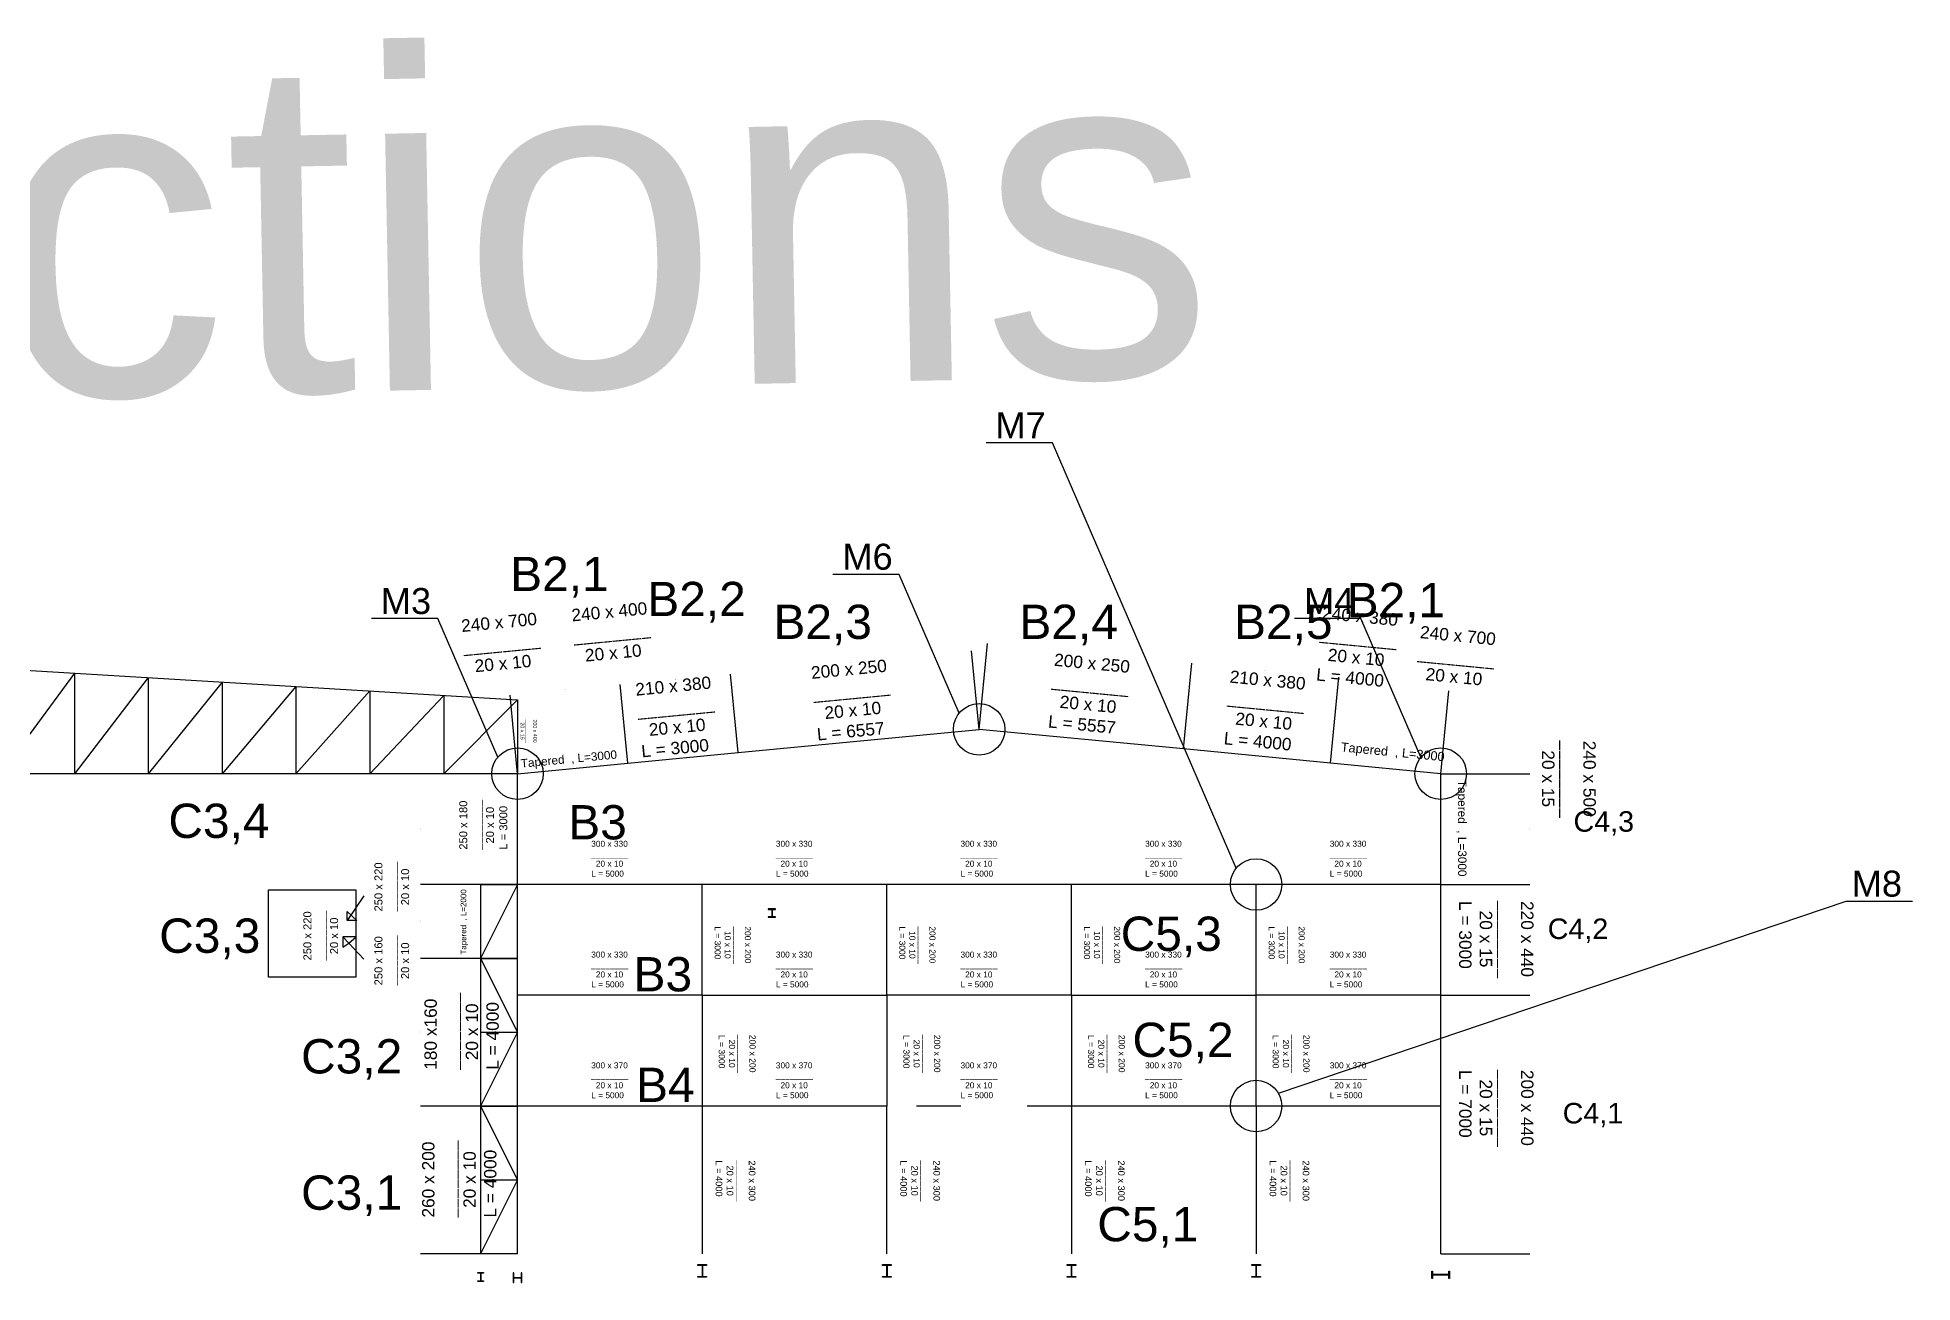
# Model space of a CAD drawing. Header units: inches. Extents: x -15 to 1885144, y -42615 to 866270.
# Drawn here: x 1410528 to 1461303, y 244522 to 278232 of the extents above; entities that cross this region are included whole.
import ezdxf

# ---------------------------------------------------------------- set-up
doc = ezdxf.new("R2010")
doc.units = ezdxf.units.IN
doc.header["$LTSCALE"] = 100
doc.header["$MEASUREMENT"] = 0
doc.linetypes.add('dash line', pattern=[30, 12, -18])
for name, color, linetype in [('bolt', 1, 'Continuous'), ('columns', 2, 'Continuous'), ('initial layout', 7, 'Continuous'), ('layout', 7, 'Continuous'), ('sections', 3, 'Continuous'), ('text', 3, 'Continuous')]:
    doc.layers.add(name, color=color, linetype=linetype)
doc.styles.get("Standard").update_dxf_attribs({"font": 'arial.ttf'})
doc.dimstyles.new('section', dxfattribs={"dimtxt": 1e-05, "dimasz": 15, "dimexe": 0.0625, "dimexo": 0.0625, "dimgap": 10, "dimtad": 0, "dimtoh": 1, "dimzin": 0, "dimdsep": 46, "dimtxsty": 'Standard', "dimblk": 'OBLIQUE', "dimcen": 0.09, "dimsd1": 1, "dimsd2": 1, "dimclrd": 256, "dimclre": 256, "dimclrt": 256, "dimadec": 0, "dimazin": 0, "dimtfac": 1, "dimtofl": 0, "dimtmove": 0, "dimatfit": 3, "dimfxl": 1, "dimtfillclr": 256, "dimtolj": 1, "dimtzin": 0, "dimlwe": -1, "dimarcsym": 0})

# ---------------------------------------------------------------- blocks, each defined once
blk = doc.blocks.new('*D341')
at = {"layer": 'Defpoints', "color": 0, "transparency": 16777216}
for p in [(1420903, 249299), (1423528, 249299), (1423528, 245299)]:
    blk.add_point(p, dxfattribs=at)
at = {"layer": 'sections', "transparency": 16777216}
for p, q in [((1423528, 249299), (1420903, 249299)), ((1423528, 245299), (1420903, 245299))]:
    blk.add_line(p, q, dxfattribs=at)
at = {"layer": 'sections', "transparency": 16777216, "insert": (1420903, 247299), "char_height": 0.00001, "attachment_point": 5, "rotation": 90}
blk.add_mtext('\\A1;4000.00', dxfattribs=at)
blk = doc.blocks.new('_Oblique')
at = {"color": 0, "linetype": 'ByBlock', "lineweight": -2}
blk.add_line((-0.5, -0.5), (0.5, 0.5), dxfattribs=at)
blk = doc.blocks.new('*D342')
at = {"layer": 'Defpoints', "color": 0, "transparency": 16777216}
for p in [(1426310, 260711), (1426514, 258585), (1423528, 258299)]:
    blk.add_point(p, dxfattribs=at)
at = {"layer": 'sections', "transparency": 16777216}
for p, q in [((1426514, 258585), (1426310, 260711)), ((1423528, 258299), (1423324, 260424))]:
    blk.add_line(p, q, dxfattribs=at)
at = {"layer": 'sections', "transparency": 16777216, "insert": (1424817, 260567), "char_height": 10, "attachment_point": 5, "rotation": 5.4836}
blk.add_mtext('\\A1;3000.00', dxfattribs=at)
blk = doc.blocks.new('*D343')
at = {"layer": 'Defpoints', "color": 0, "transparency": 16777216}
for p in [(1429296, 260997), (1426514, 258585), (1429500, 258872)]:
    blk.add_point(p, dxfattribs=at)
at = {"layer": 'sections', "transparency": 16777216}
for p, q in [((1429500, 258872), (1429296, 260997)), ((1426514, 258585), (1426310, 260711))]:
    blk.add_line(p, q, dxfattribs=at)
at = {"layer": 'sections', "transparency": 16777216, "insert": (1427803, 260854), "char_height": 10, "attachment_point": 5, "rotation": 5.4836}
blk.add_mtext('\\A1;3000.00', dxfattribs=at)
blk = doc.blocks.new('*D344')
at = {"layer": 'Defpoints', "color": 0, "transparency": 16777216}
for p in [(1435824, 261624), (1436028, 259499), (1429500, 258872)]:
    blk.add_point(p, dxfattribs=at)
at = {"layer": 'sections', "transparency": 16777216}
for p, q in [((1436028, 259499), (1435824, 261624)), ((1429500, 258872), (1429296, 260997))]:
    blk.add_line(p, q, dxfattribs=at)
at = {"layer": 'sections', "transparency": 16777216, "insert": (1432560, 261311), "char_height": 10, "attachment_point": 5, "rotation": 5.4836}
blk.add_mtext('\\A1;6557.47', dxfattribs=at)
blk = doc.blocks.new('*D345')
at = {"layer": 'Defpoints', "color": 0, "transparency": 16777216}
for p in [(1448743, 260538), (1445542, 258585), (1448528, 258299)]:
    blk.add_point(p, dxfattribs=at)
at = {"layer": 'sections', "transparency": 16777216}
for p, q in [((1445542, 258585), (1445757, 260825)), ((1448528, 258299), (1448743, 260538))]:
    blk.add_line(p, q, dxfattribs=at)
at = {"layer": 'sections', "transparency": 16777216, "insert": (1447250, 260681), "char_height": 10, "attachment_point": 5, "rotation": 354.5164}
blk.add_mtext('\\A1;3000.00', dxfattribs=at)
blk = doc.blocks.new('*D365')
at = {"layer": 'Defpoints', "color": 0, "transparency": 16777216}
for p in [(1441783, 261293), (1441560, 258968), (1445542, 258585)]:
    blk.add_point(p, dxfattribs=at)
at = {"layer": 'sections', "transparency": 16777216}
for p, q in [((1441560, 258968), (1441783, 261293)), ((1445542, 258585), (1445765, 260911))]:
    blk.add_line(p, q, dxfattribs=at)
at = {"layer": 'sections', "transparency": 16777216, "insert": (1443774, 261102), "char_height": 10, "attachment_point": 5, "rotation": 354.5164}
blk.add_mtext('\\A1;4000.00', dxfattribs=at)
blk = doc.blocks.new('*D366')
at = {"layer": 'Defpoints', "color": 0, "transparency": 16777216}
for p in [(1436251, 261824), (1436028, 259499), (1441560, 258968)]:
    blk.add_point(p, dxfattribs=at)
at = {"layer": 'sections', "transparency": 16777216}
for p, q in [((1436028, 259499), (1436251, 261824)), ((1441560, 258968), (1441783, 261293))]:
    blk.add_line(p, q, dxfattribs=at)
at = {"layer": 'sections', "transparency": 16777216, "insert": (1439017, 261558), "char_height": 10, "attachment_point": 5, "rotation": 354.5164}
blk.add_mtext('\\A1;5557.47', dxfattribs=at)
blk = doc.blocks.new('*D367')
at = {"layer": 'Defpoints', "color": 0, "transparency": 16777216}
for p in [(1448528, 255299), (1450938, 255299), (1448528, 252299)]:
    blk.add_point(p, dxfattribs=at)
at = {"layer": 'sections', "transparency": 16777216}
for p, q in [((1448528, 255299), (1450938, 255299)), ((1448528, 252299), (1450938, 252299))]:
    blk.add_line(p, q, dxfattribs=at)
at = {"layer": 'sections', "transparency": 16777216, "insert": (1450938, 253799), "char_height": 10, "attachment_point": 5, "rotation": 90}
blk.add_mtext('\\A1;3000.00', dxfattribs=at)
blk = doc.blocks.new('*D368')
at = {"layer": 'Defpoints', "color": 0, "transparency": 16777216}
for p in [(1448528, 258299), (1450938, 258299), (1448528, 255299)]:
    blk.add_point(p, dxfattribs=at)
at = {"layer": 'sections', "transparency": 16777216}
for p, q in [((1448528, 258299), (1450938, 258299)), ((1448528, 255299), (1450938, 255299))]:
    blk.add_line(p, q, dxfattribs=at)
at = {"layer": 'sections', "transparency": 16777216, "insert": (1450938, 256799), "char_height": 10, "attachment_point": 5, "rotation": 90}
blk.add_mtext('\\A1;3000.00', dxfattribs=at)
blk = doc.blocks.new('*D369')
at = {"layer": 'Defpoints', "color": 0, "transparency": 16777216}
for p in [(1420903, 253299), (1423528, 253299), (1423528, 249299)]:
    blk.add_point(p, dxfattribs=at)
at = {"layer": 'sections', "transparency": 16777216}
for p, q in [((1423528, 253299), (1420903, 253299)), ((1423528, 249299), (1420903, 249299))]:
    blk.add_line(p, q, dxfattribs=at)
at = {"layer": 'sections', "transparency": 16777216, "insert": (1420903, 251299), "char_height": 10, "attachment_point": 5, "rotation": 90}
blk.add_mtext('\\A1;4000.00', dxfattribs=at)
blk = doc.blocks.new('*D370')
at = {"layer": 'Defpoints', "color": 0, "transparency": 16777216}
for p in [(1420903, 255299), (1423528, 255299), (1423528, 253299)]:
    blk.add_point(p, dxfattribs=at)
at = {"layer": 'sections', "transparency": 16777216}
for p, q in [((1423528, 255299), (1420903, 255299)), ((1423528, 253299), (1420903, 253299))]:
    blk.add_line(p, q, dxfattribs=at)
at = {"layer": 'sections', "transparency": 16777216, "insert": (1420903, 254299), "char_height": 10, "attachment_point": 5, "rotation": 90}
blk.add_mtext('\\A1;2000.00', dxfattribs=at)
blk = doc.blocks.new('*D371')
at = {"layer": 'Defpoints', "color": 0, "transparency": 16777216}
for p in [(1420903, 258299), (1423528, 258299), (1423528, 255299)]:
    blk.add_point(p, dxfattribs=at)
at = {"layer": 'sections', "transparency": 16777216}
for p, q in [((1423528, 258299), (1420903, 258299)), ((1423528, 255299), (1420903, 255299))]:
    blk.add_line(p, q, dxfattribs=at)
at = {"layer": 'sections', "transparency": 16777216, "insert": (1420903, 256799), "char_height": 10, "attachment_point": 5, "rotation": 90}
blk.add_mtext('\\A1;3000.00', dxfattribs=at)
blk = doc.blocks.new('*D373')
at = {"layer": 'Defpoints', "color": 0, "transparency": 16777216}
for p in [(1448528, 252299), (1450938, 252299), (1448528, 245299)]:
    blk.add_point(p, dxfattribs=at)
at = {"layer": 'sections', "transparency": 16777216}
for p, q in [((1448528, 252299), (1450938, 252299)), ((1448528, 245299), (1450938, 245299))]:
    blk.add_line(p, q, dxfattribs=at)
at = {"layer": 'sections', "transparency": 16777216, "insert": (1450938, 248799), "char_height": 10, "attachment_point": 5, "rotation": 90}
blk.add_mtext('\\A1;7000.00', dxfattribs=at)

msp = doc.modelspace()

# ---------------------------------------------------------------- linework, layer by layer
at = {"layer": 'bolt'}
for p, q in [((1438010.29, 267256.593), (1436213.907, 267256.593)), ((1442989.245, 255741.468), (1438010.29, 267256.593)), ((1433865.839, 263696.015), (1432069.455, 263696.015)), ((1435489.245, 259941.468), (1433865.839, 263696.015)), ((1421365.839, 262496.015), (1419569.455, 262496.015)), ((1422989.245, 258741.468), (1421365.839, 262496.015)), ((1446365.839, 262496.015), (1444569.455, 262496.015)), ((1447989.245, 258741.468), (1446365.839, 262496.015)), ((1444133.186, 249644.591), (1459506.765, 254843.704)), ((1459506.765, 254843.704), (1461303.148, 254843.704))]:
    msp.add_line(p, q, dxfattribs=at)
for centre in [(1436027.818, 259498.666), (1423527.818, 258298.666), (1448527.818, 258298.666), (1443527.818, 255298.666), (1443527.818, 249298.666)]:
    msp.add_circle(centre, 697.234, dxfattribs=at)
at = {"layer": 'columns', "ltscale": 0.01}
for p, q in [((1430517.229, 254635.51), (1430317.229, 254635.51)), ((1430317.229, 254635.51), (1430317.229, 254625.51)), ((1430317.229, 254625.51), (1430517.229, 254625.51)), ((1430517.229, 254425.51), (1430317.229, 254425.51)), ((1430317.229, 254425.51), (1430317.229, 254415.51)), ((1430317.229, 254415.51), (1430517.229, 254415.51)), ((1430412.229, 254625.51), (1430412.229, 254425.51)), ((1430412.229, 254525.51), (1430422.229, 254525.51)), ((1430422.229, 254625.51), (1430422.229, 254425.51)), ((1430517.229, 254625.51), (1430517.229, 254635.51)), ((1430517.229, 254415.51), (1430517.229, 254425.51))]:
    msp.add_line(p, q, dxfattribs=at)
at = {"layer": 'initial layout'}
for p, q in [((1403527.818, 261498.666), (1423527.818, 260298.666)), ((1411527.818, 261018.666), (1409527.818, 258298.666)), ((1411527.818, 261018.666), (1411527.818, 258298.666)), ((1413527.818, 260898.666), (1411527.818, 258298.666)), ((1413527.818, 260898.666), (1413527.818, 258298.666)), ((1415527.818, 260778.666), (1413527.818, 258298.666)), ((1415527.818, 260778.666), (1415527.818, 258298.666)), ((1417527.818, 260658.666), (1415527.818, 258298.666)), ((1417527.818, 260658.666), (1417527.818, 258298.666)), ((1419527.818, 260538.666), (1417527.818, 258298.666)), ((1419527.818, 260538.666), (1419527.818, 258298.666)), ((1421527.818, 260418.666), (1419527.818, 258298.666)), ((1421527.818, 260418.666), (1421527.818, 258298.666)), ((1423527.818, 260298.666), (1421527.818, 258298.666)), ((1423527.818, 260298.666), (1423527.818, 258298.666)), ((1429500.36, 258872.03), (1436027.818, 259498.666)), ((1441559.853, 258967.59), (1436027.818, 259498.666)), ((1445541.547, 258585.348), (1441559.853, 258967.59)), ((1423527.818, 258298.666), (1426514.089, 258585.348)), ((1426514.089, 258585.348), (1429500.36, 258872.03)), ((1448527.818, 258298.666), (1445541.547, 258585.348)), ((1423527.818, 258298.666), (1383527.818, 258298.666)), ((1423527.818, 255298.666), (1423527.818, 258298.666)), ((1448527.818, 255298.666), (1448527.818, 258298.666)), ((1422527.818, 255298.666), (1423527.818, 255298.666)), ((1423527.818, 255298.666), (1422527.818, 253298.666)), ((1422527.818, 255298.666), (1422527.818, 245298.666)), ((1422527.818, 255298.666), (1422527.818, 245298.666)), ((1423527.818, 253298.666), (1423527.818, 255298.666)), ((1428527.818, 255298.666), (1423527.818, 255298.666)), ((1428527.818, 252298.666), (1428527.818, 255298.666)), ((1433527.818, 255298.666), (1428527.818, 255298.666)), ((1433527.818, 252298.666), (1433527.818, 255298.666)), ((1438527.818, 255298.666), (1433527.818, 255298.666)), ((1438527.818, 252298.666), (1438527.818, 255298.666)), ((1443527.818, 255298.666), (1438527.818, 255298.666)), ((1443527.818, 252298.666), (1443527.818, 255298.666)), ((1448527.818, 255298.666), (1443527.818, 255298.666)), ((1448527.818, 252298.666), (1448527.818, 255298.666)), ((1422527.818, 253298.666), (1423527.818, 253298.666)), ((1422527.818, 253298.666), (1423527.818, 251298.666)), ((1423527.818, 249298.666), (1423527.818, 253298.666)), ((1428527.818, 252298.666), (1423527.818, 252298.666)), ((1428527.818, 252298.666), (1428527.818, 249298.666)), ((1428527.818, 252298.666), (1428527.818, 249298.666)), ((1428527.818, 252298.666), (1433527.818, 252298.666)), ((1438527.818, 252298.666), (1433527.818, 252298.666)), ((1433527.818, 252298.666), (1433527.818, 249298.666)), ((1433527.818, 252298.666), (1433527.818, 249298.666)), ((1438527.818, 252298.666), (1438527.818, 249298.666)), ((1438527.818, 252298.666), (1438527.818, 249298.666)), ((1438527.818, 252298.666), (1443527.818, 252298.666)), ((1448527.818, 252298.666), (1443527.818, 252298.666)), ((1443527.818, 249298.666), (1443527.818, 252298.666)), ((1448527.818, 245298.666), (1448527.818, 252298.666)), ((1422527.818, 251298.666), (1423527.818, 251298.666)), ((1423527.818, 251298.666), (1422527.818, 249298.666)), ((1422527.818, 249298.666), (1421527.818, 249298.666)), ((1422527.818, 249298.666), (1423527.818, 249298.666)), ((1422527.818, 249298.666), (1423527.818, 247298.666)), ((1428527.818, 249298.666), (1423527.818, 249298.666)), ((1423527.818, 245298.666), (1423527.818, 249298.666)), ((1428527.818, 249298.666), (1428527.818, 245298.666)), ((1433527.818, 249298.666), (1428527.818, 249298.666)), ((1433527.818, 245298.666), (1433527.818, 249298.666)), ((1438527.818, 249298.666), (1438527.818, 245298.666)), ((1443527.818, 249298.666), (1438527.818, 249298.666)), ((1448527.818, 249298.666), (1443527.818, 249298.666)), ((1443527.818, 249298.666), (1443527.818, 245298.666)), ((1422527.818, 247298.666), (1423527.818, 247298.666)), ((1423527.818, 247298.666), (1422527.818, 245298.666)), ((1422522.818, 244771.073), (1422522.818, 244571.073)), ((1422532.818, 244771.073), (1422532.818, 244571.073)), ((1428522.818, 244986.265), (1428522.818, 244686.265)), ((1428532.818, 244986.265), (1428532.818, 244686.265)), ((1433522.818, 244986.265), (1433522.818, 244686.265)), ((1433532.818, 244986.265), (1433532.818, 244686.265)), ((1438522.818, 244986.265), (1438522.818, 244686.265)), ((1438532.818, 244986.265), (1438532.818, 244686.265)), ((1443522.818, 244986.265), (1443522.818, 244686.265)), ((1443532.818, 244986.265), (1443532.818, 244686.265)), ((1423427.818, 244657.066), (1423627.818, 244657.066)), ((1423427.818, 244647.066), (1423627.818, 244647.066)), ((1448747.818, 244735.019), (1448307.818, 244735.019)), ((1448747.818, 244720.019), (1448307.818, 244720.019))]:
    msp.add_line(p, q, dxfattribs=at)
at = {"layer": 'initial layout', "linetype": 'dash line'}
msp.add_line((1438527.818, 249298.666), (1433527.818, 249298.666), dxfattribs=at)
at = {"layer": 'initial layout', "linetype": 'ByBlock'}
for p, q in [((1422452.818, 244791.073), (1422602.818, 244791.073)), ((1422452.818, 244771.073), (1422452.818, 244791.073)), ((1422602.818, 244771.073), (1422452.818, 244771.073)), ((1422602.818, 244791.073), (1422602.818, 244771.073)), ((1423407.818, 244782.066), (1423407.818, 244522.066)), ((1423427.818, 244782.066), (1423407.818, 244782.066)), ((1423427.818, 244522.066), (1423427.818, 244782.066)), ((1423627.818, 244782.066), (1423627.818, 244522.066)), ((1423647.818, 244782.066), (1423627.818, 244782.066)), ((1423647.818, 244522.066), (1423647.818, 244782.066)), ((1428407.818, 245006.265), (1428647.818, 245006.265)), ((1428407.818, 244986.265), (1428407.818, 245006.265)), ((1428647.818, 244986.265), (1428407.818, 244986.265)), ((1428647.818, 245006.265), (1428647.818, 244986.265)), ((1433407.818, 245006.265), (1433647.818, 245006.265)), ((1433407.818, 244986.265), (1433407.818, 245006.265)), ((1433647.818, 244986.265), (1433407.818, 244986.265)), ((1433647.818, 245006.265), (1433647.818, 244986.265)), ((1438407.818, 245006.265), (1438647.818, 245006.265)), ((1438407.818, 244986.265), (1438407.818, 245006.265)), ((1438647.818, 244986.265), (1438407.818, 244986.265)), ((1438647.818, 245006.265), (1438647.818, 244986.265)), ((1443407.818, 245006.265), (1443647.818, 245006.265)), ((1443407.818, 244986.265), (1443407.818, 245006.265)), ((1443647.818, 244986.265), (1443407.818, 244986.265)), ((1443647.818, 245006.265), (1443647.818, 244986.265)), ((1448287.818, 244627.519), (1448287.818, 244827.519)), ((1448287.818, 244827.519), (1448307.818, 244827.519)), ((1448307.818, 244827.519), (1448307.818, 244627.519)), ((1448747.818, 244627.519), (1448747.818, 244827.519)), ((1448747.818, 244827.519), (1448767.818, 244827.519)), ((1448767.818, 244827.519), (1448767.818, 244627.519)), ((1422452.818, 244571.073), (1422602.818, 244571.073)), ((1422452.818, 244551.073), (1422452.818, 244571.073)), ((1422602.818, 244551.073), (1422452.818, 244551.073)), ((1422602.818, 244571.073), (1422602.818, 244551.073)), ((1423407.818, 244522.066), (1423427.818, 244522.066)), ((1423627.818, 244522.066), (1423647.818, 244522.066)), ((1428407.818, 244686.265), (1428647.818, 244686.265)), ((1428407.818, 244666.265), (1428407.818, 244686.265)), ((1428647.818, 244666.265), (1428407.818, 244666.265)), ((1428647.818, 244686.265), (1428647.818, 244666.265)), ((1433407.818, 244686.265), (1433647.818, 244686.265)), ((1433407.818, 244666.265), (1433407.818, 244686.265)), ((1433647.818, 244666.265), (1433407.818, 244666.265)), ((1433647.818, 244686.265), (1433647.818, 244666.265)), ((1438407.818, 244686.265), (1438647.818, 244686.265)), ((1438407.818, 244666.265), (1438407.818, 244686.265)), ((1438647.818, 244666.265), (1438407.818, 244666.265)), ((1438647.818, 244686.265), (1438647.818, 244666.265)), ((1443407.818, 244686.265), (1443647.818, 244686.265)), ((1443407.818, 244666.265), (1443407.818, 244686.265)), ((1443647.818, 244666.265), (1443407.818, 244666.265)), ((1443647.818, 244686.265), (1443647.818, 244666.265)), ((1448307.818, 244627.519), (1448287.818, 244627.519)), ((1448767.818, 244627.519), (1448747.818, 244627.519))]:
    msp.add_line(p, q, dxfattribs=at)
at = {"layer": 'layout', "linetype": 'dash line', "ltscale": 10}
for p, q in [((1419367.004, 254987.944), (1418915.775, 254325.403)), ((1418915.775, 254325.403), (1418915.775, 254564.654)), ((1418915.775, 254564.654), (1419173.62, 254325.403)), ((1419155.203, 253883.711), (1418798.021, 253883.711)), ((1418798.021, 253883.711), (1418798.021, 253598.449)), ((1418961.819, 253708.874), (1418798.021, 253883.711)), ((1419173.62, 254325.403), (1418915.775, 254325.403)), ((1418961.819, 253708.874), (1419155.203, 253883.711)), ((1418798.021, 253598.449), (1418961.819, 253708.874)), ((1419367.004, 253276.382), (1418961.819, 253708.874))]:
    msp.add_line(p, q, dxfattribs=at)
msp.add_lwpolyline([(1416785.432, 255151.503), (1419151.404, 255151.503), (1419151.404, 252787.284), (1416785.432, 252787.284)], close=True, dxfattribs=at)

# ---------------------------------------------------------------- texts
at = {"layer": 'bolt'}
for s, p in [('M7', (1436467.97, 267383.173)), ('M6', (1432323.519, 263822.595)), ('M3', (1419823.519, 262622.595)), ('M4', (1444823.519, 262622.595)), ('M8', (1459657.018, 254970.284))]:
    msp.add_text(s, height=702.7444, dxfattribs=at).set_placement(p)
at = {"layer": 'sections'}
for s, height, rotation, p in [('Tapered  , L=3000', 246.10008, 354.5164096, (1445812.985, 258903.197)), ('Tapered  , L=3000', 228.35228, 5.4835904, (1423626.05, 258459.871)), ('Tapered  , L=3000', 228.35228, 270, (1448996.303, 258131.619)), ('Tapered  , L=2000', 154.26103, 90, (1422139.789, 253401.36))]:
    msp.add_text(s, height=height, rotation=rotation, dxfattribs=at).set_placement(p)
at = {"layer": 'sections', "attachment_point": 1}
for s, width, gutter_width, insert, char_height, rotation in [('240 x 700\\P________\\P  20 x 10', 2043.53838, 1676.963, (1421985.985, 262466.834), 335.3927, 5.4835904), ('240 x 400\\P________\\P  20 x 10', 2043.53838, 1676.963, (1424972.25, 262753.578), 335.3927, 5.4835904), ('240 x 380\\P________\\P  20 x 10\\PL = 4000', 2043.53838, 1676.963, (1445336.598, 262826.962), 335.3927, 354.5164096), ('240 x 700\\P________\\P  20 x 10', 2043.53838, 1676.963, (1447986.099, 262304.974), 335.3927, 354.5164096), ('200 x 250\\P________\\P  20 x 10\\PL = 5557', 2043.53838, 1676.963, (1438076.45, 261556.029), 335.3927, 354.5164096), ('200 x 250\\P________\\P  20 x 10\\PL = 6557', 2043.53838, 1676.963, (1431460.054, 261198.515), 335.3927, 5.4835904), ('210 x 380\\P________\\P  20 x 10\\PL = 4000', 2043.53838, 1676.963, (1442833.315, 261099.37), 335.3927, 354.5164096), ('210 x 380\\P________\\P  20 x 10\\PL = 3000', 2043.53838, 1676.963, (1426703.19, 260741.856), 335.3927, 5.4835904), ('200 x 400\\P________\\P  20 x 15', 623.06837, 511.301, (1424052.887, 259765.844), 102.2602, 270), ('240 x 500\\P________\\P  20 x 15', 2043.53838, 1676.963, (1452725.523, 259191.577), 335.3927, 270), ('250 x 180\\P________\\P  20 x 10\\PL = 3000', 1320.51882, 1083.641, (1421949.01, 256240.569), 216.7282, 90), ('250 x 220\\P________\\P  20 x 10', 1320.51882, 1083.641, (1419652.539, 254567.201), 216.7282, 90), ('250 x 220\\P________\\P  20 x 10', 1320.51882, 1083.641, (1417727.908, 253242.121), 216.7282, 90), ('220 x 440\\P________\\P  20 x 15\\PL = 3000', 2043.53838, 1676.963, (1451038.889, 254851.761), 335.3927, 270), ('250 x 160\\P________\\P  20 x 10', 1320.51882, 1083.641, (1419652.539, 252567.201), 216.7282, 90), ('200 x 200\\P________\\P  10 x 10\\PL = 3000', 993.66214, 815.417, (1429845.661, 254164.19), 163.0833, 270), ('200 x 200\\P________\\P  10 x 10\\PL = 3000', 993.66214, 815.417, (1434845.661, 254164.19), 163.0833, 270), ('200 x 200\\P________\\P  10 x 10\\PL = 3000', 993.66214, 815.417, (1439845.661, 254164.19), 163.0833, 270), ('200 x 200\\P________\\P  10 x 10\\PL = 3000', 993.66214, 815.417, (1444845.661, 254164.19), 163.0833, 270), ('180 x160\\P________\\P  20 x 10\\PL = 4000', 2043.53838, 1676.963, (1421005.395, 250280.254), 335.3927, 90), ('200 x 200\\P________\\P  20 x 10\\PL = 3000', 1013.75745, 831.907, (1429974.084, 251227.713), 166.3814, 270), ('200 x 200\\P________\\P  20 x 10\\PL = 3000', 1013.75745, 831.907, (1434974.084, 251227.713), 166.3814, 270), ('200 x 200\\P________\\P  20 x 10\\PL = 3000', 1013.75745, 831.907, (1439974.084, 251227.713), 166.3814, 270), ('200 x 200\\P________\\P  20 x 10\\PL = 3000', 1013.75745, 831.907, (1444974.084, 251227.713), 166.3814, 270), ('200 x 440\\P________\\P  20 x 15\\PL = 7000', 2043.53838, 1676.963, (1451038.889, 250279.093), 335.3927, 270), ('260 x 200\\P________\\P  20 x 10\\PL = 4000', 2043.53838, 1676.963, (1420941.903, 246280.254), 335.3927, 90), ('240 x 300\\P________\\P  20 x 10\\PL = 4000', 1091.7391, 895.9, (1429968.858, 247828.152), 179.18, 270), ('240 x 300\\P________\\P  20 x 10\\PL = 4000', 1091.7391, 895.9, (1434968.858, 247828.152), 179.18, 270), ('240 x 300\\P________\\P  20 x 10\\PL = 4000', 1091.7391, 895.9, (1439968.858, 247828.152), 179.18, 270), ('240 x 300\\P________\\P  20 x 10\\PL = 4000', 1091.7391, 895.9, (1444968.858, 247828.152), 179.18, 270)]:
    msp.add_mtext_dynamic_manual_height_columns(s, width=width, gutter_width=gutter_width, heights=[0], dxfattribs=dict(at, insert=insert, char_height=char_height, rotation=rotation))
at = {"layer": 'sections', "char_height": 161.6327, "attachment_point": 1}
for s, insert in [('300 x 330\\P________\\P  20 x 10\\PL = 5000', (1425522.595, 256481.879)), ('300 x 330\\P________\\P  20 x 10\\PL = 5000', (1430522.595, 256481.879)), ('300 x 330\\P________\\P  20 x 10\\PL = 5000', (1435522.595, 256481.879)), ('300 x 330\\P________\\P  20 x 10\\PL = 5000', (1440522.595, 256481.879)), ('300 x 330\\P________\\P  20 x 10\\PL = 5000', (1445522.595, 256481.879)), ('300 x 330\\P________\\P  20 x 10\\PL = 5000', (1425522.595, 253481.879)), ('300 x 330\\P________\\P  20 x 10\\PL = 5000', (1430522.595, 253481.879)), ('300 x 330\\P________\\P  20 x 10\\PL = 5000', (1435522.595, 253481.879)), ('300 x 330\\P________\\P  20 x 10\\PL = 5000', (1440522.595, 253481.879)), ('300 x 330\\P________\\P  20 x 10\\PL = 5000', (1445522.595, 253481.879)), ('300 x 370\\P________\\P  20 x 10\\PL = 5000', (1425522.595, 250481.879)), ('300 x 370\\P________\\P  20 x 10\\PL = 5000', (1430522.595, 250481.879)), ('300 x 370\\P________\\P  20 x 10\\PL = 5000', (1435522.595, 250481.879)), ('300 x 370\\P________\\P  20 x 10\\PL = 5000', (1440522.595, 250481.879)), ('300 x 370\\P________\\P  20 x 10\\PL = 5000', (1445522.595, 250481.879))]:
    msp.add_mtext_dynamic_manual_height_columns(s, width=984.82342, gutter_width=808.163, heights=[0], dxfattribs=dict(at, insert=insert))
at = {"layer": 'text'}
msp.add_text('v5-2 sections', height=9060.4183, rotation=1.070944, dxfattribs=at).set_placement((1367887.124, 267694.328))
at = {"layer": 'text', "ltscale": 10}
for s, height, p in [('B2,1', 928.2248, (1423328.768, 263241.526)), ('B2,2', 928.2248, (1427040.343, 262564.519)), ('B2,1', 928.2248, (1445979.742, 262536.23)), ('B2,3', 928.2248, (1430457.348, 261946.379)), ('B2,4', 928.2248, (1437118.428, 261946.379)), ('B2,5', 928.2248, (1442930.729, 261946.379)), ('C3,4', 928.2248, (1414073.089, 256558.955)), ('B3', 928.2248, (1424900.377, 256519.652)), ('C4,3', 555.9678, (1452122.979, 256727.053)), ('C3,3', 928.2248, (1413823.5, 253448.774)), ('C5,3', 928.2248, (1439861.372, 253500.475)), ('C4,2', 555.9678, (1451424.828, 253821.413)), ('B3', 928.2248, (1426668.544, 252404.657)), ('C5,2', 928.2248, (1440178.797, 250629.062)), ('C3,2', 928.2248, (1417665.563, 250182.194)), ('B4', 928.2248, (1426737.391, 249409.448)), ('C4,1', 555.9678, (1451829.866, 248828.43)), ('C3,1', 928.2248, (1417665.563, 246491.011)), ('C5,1', 928.2248, (1439226.523, 245637.483))]:
    msp.add_text(s, height=height, dxfattribs=at).set_placement(p)

# ---------------------------------------------------------------- dimensions: what is measured, and where the dimension line sits
at = {"layer": 'sections'}
for p1, p2, distance, picture, middle in [((1429500.36, 258872.03), (1436027.818, 259498.666), 2135.065, '*D344', (1432560.061, 261310.642)), ((1441559.853, 258967.59), (1436027.818, 259498.666), -2335.861, '*D366', (1439017.052, 261558.299)), ((1426514.089, 258585.348), (1429500.36, 258872.03), 2135.002, '*D343', (1427803.202, 260853.92)), ((1445541.547, 258585.348), (1441559.853, 258967.59), -2335.799, '*D365', (1443773.91, 261101.578)), ((1423527.818, 258298.666), (1426514.089, 258585.348), 2134.94, '*D342', (1424816.937, 260567.176)), ((1445541.547, 258585.348), (1448527.818, 258298.666), 2249.567, '*D345', (1447249.653, 260681.279))]:
    dim = msp.add_aligned_dim(p1=p1, p2=p2, distance=distance, dimstyle='section', override={"dimtxt": 10}, dxfattribs=at)
    dim.commit()
    dim.dimension.update_dxf_attribs({"geometry": picture, "text_midpoint": middle})
for base, p1, p2, picture, middle in [((1420902.647, 258298.666), (1423527.818, 255298.666), (1423527.818, 258298.666), '*D371', (1420902.647, 256798.666)), ((1450938.029, 258298.666), (1448527.818, 255298.666), (1448527.818, 258298.666), '*D368', (1450938.029, 256798.666)), ((1420902.71, 255298.666), (1423527.818, 253298.666), (1423527.818, 255298.666), '*D370', (1420902.71, 254298.666)), ((1450937.967, 255298.666), (1448527.818, 252298.666), (1448527.818, 255298.666), '*D367', (1450937.967, 253798.666)), ((1420902.772, 253298.666), (1423527.818, 249298.666), (1423527.818, 253298.666), '*D369', (1420902.772, 251298.666)), ((1450938.029, 252298.666), (1448527.818, 245298.666), (1448527.818, 252298.666), '*D373', (1450938.029, 248798.666))]:
    dim = msp.add_linear_dim(base=base, p1=p1, p2=p2, angle=90, dimstyle='section', override={"dimtxt": 10}, dxfattribs=at)
    dim.commit()
    dim.dimension.update_dxf_attribs({"geometry": picture, "text_midpoint": middle})
dim = msp.add_linear_dim(base=(1420902.835, 249298.666), p1=(1423527.818, 245298.666), p2=(1423527.818, 249298.666), angle=90, dimstyle='section', dxfattribs=at)
dim.commit()
dim.dimension.update_dxf_attribs({"geometry": '*D341', "text_midpoint": (1420902.835, 247298.666)})

doc.saveas('drawing.dxf')
